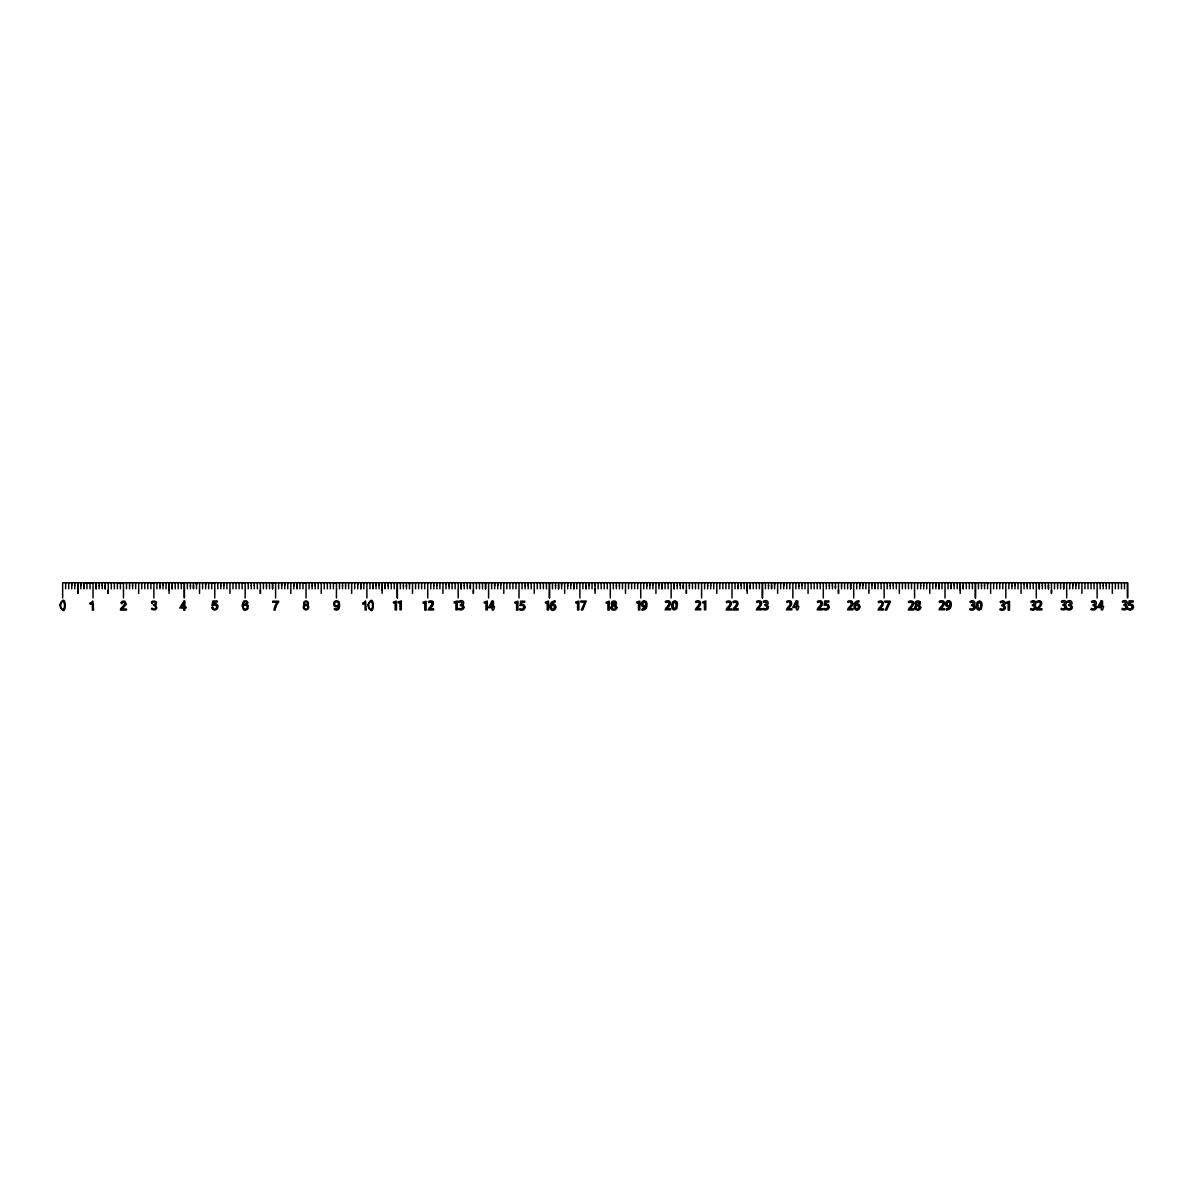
<?xml version="1.0" encoding="UTF-8"?>
<svg xmlns="http://www.w3.org/2000/svg" width="1193" height="1193" viewBox="0 0 1193 1193"><rect width="100%" height="100%" fill="white"/><g stroke="black" fill="none" stroke-linecap="round" stroke-linejoin="round"><path stroke-width="1.5" d="M71.759 588.82L71.729 582.766M74.771 588.82L74.771 585.047M77.843 593.383L77.843 591.4M77.813 590.073L77.843 582.766M80.856 585.42L80.856 582.766L80.856 588.82M83.898 582.766L83.928 588.82L83.898 585.047M99.123 585.808L99.153 582.766M102.195 588.82L102.195 585.047M105.208 588.82L105.208 585.047M105.238 588.82L105.238 582.766M108.25 590.073L108.25 593.383L108.25 583.437M111.322 582.766L111.292 588.82M114.334 582.766L114.364 588.82M129.545 585.808L129.575 582.766M132.617 588.82L132.617 585.047M135.629 588.82L135.659 582.766M141.743 582.766L141.713 588.82M144.756 582.766L144.785 588.82M159.996 582.766L159.966 586.926M163.038 588.82L163.038 585.047M166.051 588.82L166.081 582.766M169.093 593.383L169.123 582.766M169.123 590.073L169.123 583.437M172.165 582.766L172.165 588.82M175.177 582.766L175.207 588.82M190.403 585.808L190.433 582.766M193.475 585.047L193.475 588.82L193.445 582.766M196.487 588.82L196.487 582.766L196.517 585.047M199.559 590.073L199.559 583.437M202.601 582.766L202.571 588.82M205.643 588.82L205.614 582.766M205.643 585.047L205.643 583.914M220.824 585.808L220.854 582.766M223.896 588.82L223.896 585.047M226.909 588.82L226.938 582.766M233.023 582.766L232.993 588.82M236.035 582.766L236.065 588.82M251.246 585.808L251.276 582.766M254.318 588.82L254.318 585.047M257.33 588.82L257.36 582.766M260.372 590.073L260.372 593.383L260.372 583.437M263.444 582.766L263.414 588.82M266.457 585.047L266.457 582.766M281.682 585.808L281.682 582.766L281.682 588.82M284.754 588.82L284.754 582.766M287.767 588.82L287.796 582.766M293.881 582.766L293.881 585.808M293.881 585.047L293.881 583.153M296.923 585.047L296.923 588.82L296.893 582.766M312.104 585.808L312.134 582.766M315.176 588.82L315.176 585.047M318.188 588.82L318.218 582.766M324.302 582.766L324.272 588.82M327.314 582.766L327.344 588.82M342.525 585.808L342.555 582.766M345.597 588.82L345.597 585.047M348.61 588.82L348.639 582.766M354.739 582.766L354.694 588.82M357.736 584.674L357.751 582.766L357.781 588.82M372.991 582.766L372.962 588.82L372.991 585.42M376.034 588.82L376.034 585.047M379.046 588.82L379.046 585.047M382.088 593.383L382.118 582.766M382.118 590.073L382.118 583.437M385.13 585.047L385.13 588.82L385.16 582.766M388.172 585.047L388.172 582.766M403.383 585.808L403.413 582.766M406.455 588.82L406.425 582.766M406.455 586.181L406.455 585.047M409.467 588.82L409.467 582.766L409.497 584.287M415.582 582.766L415.552 588.82M418.594 582.766L418.624 588.82M433.805 585.808L433.834 582.766M436.877 588.82L436.892 585.047M439.889 588.82L439.934 582.766M445.973 583.914L445.988 582.766L445.988 588.82M449.06 588.82L449.03 582.766M464.241 585.808L464.271 582.766M467.313 588.82L467.313 585.047M470.325 585.047L470.325 588.82L470.355 582.766M476.439 582.766L476.41 588.82M479.452 582.766L479.482 588.82M494.663 585.808L494.663 582.766L494.663 588.82M497.735 588.82L497.735 585.047M500.747 588.82L500.747 585.047M506.861 582.766L506.831 588.82M509.873 582.766L509.903 588.82M525.084 585.808L525.114 582.766M528.171 588.82L528.171 585.047M531.183 588.82L531.213 582.766M537.297 582.766L537.268 588.82M540.31 582.766L540.34 588.82M555.52 585.808L555.55 582.766M558.563 588.82L558.563 584.287M558.592 588.82L558.592 585.047M561.605 588.82L561.605 583.526M567.719 585.047L567.719 582.766M570.731 585.047L570.731 582.766L570.761 588.82M585.972 582.766L585.942 588.82M589.014 588.82L589.014 585.047M592.026 588.82L592.056 582.766M595.068 593.383L595.098 582.766M595.098 590.073L595.098 588.76M595.098 585.435L595.098 583.437M598.14 582.766L598.111 588.82M601.153 582.766L601.183 588.82M616.363 585.808L616.408 582.766M619.45 588.82L619.45 585.047M622.463 588.82L622.492 582.766M628.577 582.766L628.547 588.82M631.589 582.766L631.619 588.82M646.8 583.914L646.8 582.766L646.8 585.808M649.872 588.82L649.842 582.766M652.884 588.82L652.884 585.047M658.968 585.047L658.968 582.766L658.968 588.82M662.011 582.766L662.011 588.82M677.221 585.808L677.251 582.766M680.293 588.82L680.293 585.047M683.306 585.047L683.306 588.82L683.335 582.766M686.348 583.437L686.378 593.383L686.348 590.729M689.42 585.047L689.42 582.766M692.432 582.766L692.462 588.82M707.658 585.808L707.688 582.766M710.73 588.82L710.73 585.047M713.742 588.82L713.772 582.766M719.856 582.766L719.826 588.82M722.869 582.766L722.898 588.82M738.109 582.766L738.079 588.447M741.151 588.82L741.151 585.047M744.164 588.82L744.193 582.766M747.236 590.073L747.236 583.437M750.248 585.047L750.248 588.82L750.278 582.766M753.29 582.766L753.32 588.82M768.501 585.808L768.531 582.766M771.573 585.047L771.573 588.82L771.543 582.766M774.585 588.82L774.585 582.766M780.699 582.766L780.669 588.82M783.712 585.047L783.712 582.766M783.741 583.914L783.712 585.808M798.937 585.808L798.967 582.766M802.009 588.82L802.009 585.047M805.021 588.82L805.051 582.766M811.136 582.766L811.106 588.82M814.148 582.766L814.178 588.82M829.359 585.808L829.389 582.766M832.431 588.82L832.431 585.047M835.443 587.687L835.443 586.181M835.443 588.82L835.473 582.766M838.485 590.073L838.485 593.383L838.485 583.437M841.557 585.047L841.557 582.766M844.569 582.766L844.599 588.82M859.78 585.808L859.78 582.766M859.81 582.766L859.78 588.82M862.852 588.82L862.852 582.766L862.822 585.42M865.864 588.82L865.894 582.766M868.936 590.073L868.936 583.437M871.949 588.82L871.979 582.766M871.979 585.047L871.979 583.153M875.021 585.047L875.021 588.82L874.991 582.766M890.217 585.808L890.246 582.766M893.289 588.82L893.289 585.047M896.301 588.82L896.331 582.766M902.415 582.766L902.385 588.82M905.427 582.766L905.457 588.82M920.638 585.808L920.668 582.766M923.71 588.82L923.71 585.047M926.722 588.82L926.752 582.766M932.837 582.766L932.807 588.82M935.849 585.047L935.849 582.766M935.879 582.766L935.849 585.808M951.089 582.766L951.06 588.82L951.089 585.42M954.132 588.82L954.132 585.047M957.144 588.82L957.174 582.766M960.186 593.383L960.216 582.766M960.216 590.073L960.216 583.437M963.258 582.766L963.258 588.82M966.27 582.766L966.315 588.82M981.496 585.808L981.526 582.766M984.568 588.82L984.538 582.766M984.568 585.808L984.568 585.047M987.58 588.82L987.58 582.766L987.61 583.914M993.694 582.766L993.665 588.82M996.707 582.766L996.737 588.82M1011.918 585.808L1011.947 582.766M1014.989 588.82L1014.989 585.047M1018.002 588.82L1018.032 582.766M1024.086 583.914L1024.086 582.766L1024.086 588.82M1027.128 586.181L1027.128 582.766M1042.339 585.808L1042.369 582.766M1045.411 588.82L1045.411 585.047M1048.423 588.82L1048.438 585.047M1048.453 588.82L1048.453 582.766M1051.465 590.073L1051.465 593.383L1051.465 583.437M1054.552 582.766L1054.508 588.82M1057.55 585.047L1057.565 582.766M1072.775 585.808L1072.775 582.766L1072.775 588.82M1075.847 588.82L1075.847 585.047M1078.86 588.82L1078.89 582.766M1084.974 582.766L1084.944 588.82M1087.986 582.766L1088.016 588.82M1103.197 585.808L1103.227 582.766M1106.269 588.82L1106.269 585.047M1109.281 588.82L1109.311 582.766M1115.395 582.766L1115.366 588.82M1118.408 582.766L1118.438 588.82M338.484 605.865C339.11 610.831 334.04 607.699 334.189 608.982A2.237 2.237 0 0 0 335.382 609.936L336.829 610.055A2.818 2.818 0 0 0 338.737 608.877L338.991 608.46A4.325 4.325 0 0 0 339.289 607.699L339.558 606.014A14.256 14.256 0 0 0 339.573 604.791L339.289 602.868A3.43 3.43 0 0 0 338.991 602.211M671.674 605.358L672.449 601.988L674.612 600.81A2.505 2.505 0 0 1 676.759 602.003M976.306 605.582L977.082 602.211L979.244 601.018A2.505 2.505 0 0 1 981.392 602.226A6.994 6.994 0 0 1 982.003 605.477L981.302 608.937L979.155 610.145A2.52 2.52 0 0 1 977.007 608.892A6.904 6.904 0 0 1 976.381 605.582M916.448 603.3L917.745 601.898L918.998 603.196A1.73 1.73 0 0 1 917.879 604.776A2.013 2.013 0 0 1 916.299 603.345M153.241 604.687C153.509 605.492 158.326 607.729 154.031 609.191C150.9 606.506 149.96 610.13 155.001 609.921C159.295 607.938 154.165 605.209 156.194 603.971C158.281 599.781 148.901 600.631 152.107 603.36M520.088 605.447L520.64 601.168L524.711 601.168L524.711 602.316L521.609 602.316L521.311 604.389M824.214 605.224L824.766 600.944L828.852 600.944L828.852 602.092L825.735 602.092L825.452 604.165M1128.533 605.149L1129.085 600.884L1133.171 600.884L1133.171 602.018L1130.054 602.018L1129.771 604.09M213.293 604.448L213.771 602.062L217.215 602.062L217.215 600.959L212.876 600.959L211.936 605.626L212.98 605.805A2.058 2.058 0 0 1 216.201 605.731A2.058 2.058 0 0 1 215.53 608.877A2.058 2.058 0 0 1 212.622 607.505M1128.041 609.414L1128.339 608.385A3.624 3.624 0 0 0 1130.069 608.833M1091.148 609.459L1091.506 608.4A3.4 3.4 0 0 0 1093.265 608.892M584.824 602.211L581.304 609.951L582.706 609.951L586.225 601.048L580.872 601.048L580.872 602.182L584.824 602.182M61.335 602.405L60.888 603.583A12.228 12.228 0 0 0 60.828 606.73L61.29 608.46M369.398 602.45L368.965 603.628A12.228 12.228 0 0 0 368.891 606.76L369.353 608.49M372.082 608.4L372.455 607.192A13.138 13.138 0 0 0 372.484 604.255L372.022 602.525A1.655 1.655 0 0 0 369.338 602.405M1098.842 606.462L1101.348 602.271L1101.288 606.491L1098.842 606.491M1039.043 607.968L1038.298 608.713L1041.892 608.743L1041.892 609.877L1036.463 609.877L1037.582 607.878A21.071 21.071 0 0 0 1039.595 605.582A3.683 3.683 0 0 0 1040.371 603.539A1.834 1.834 0 0 0 1039.998 602.39M547.169 602.301L545.663 603.121L545.365 602.122L548.512 601.048L548.512 609.936L547.199 609.951L547.199 602.301M642.744 608.982L642.908 608.967A3.072 3.072 0 0 0 645.01 607.819M520.282 605.418L521.162 605.373A2.356 2.356 0 0 1 523.891 607.177M824.423 605.194L825.288 605.149M946.959 608.818L947.153 608.788A3.072 3.072 0 0 0 949.24 607.64M1128.727 605.119L1129.607 605.075A2.356 2.356 0 0 1 1132.336 606.879M212.876 607.446L211.772 607.55A2.938 2.938 0 0 0 216.843 609.071A3.042 3.042 0 0 0 213.1 604.135M642.445 610.055L643.012 609.996A4.25 4.25 0 0 0 646.069 608.341M946.66 609.891L947.242 609.832A4.25 4.25 0 0 0 950.299 608.162A6.442 6.442 0 0 0 951.224 604.747A4.787 4.787 0 0 0 950.612 601.764A2.61 2.61 0 0 0 948.45 600.78M83.435 582.736L93.263 582.766M117.645 582.736L153.688 582.766M149.99 582.736L1127.549 582.736L1127.549 597.947L1127.519 582.766M180.411 582.736L184.348 582.736L184.348 597.947L184.319 582.766M210.848 582.736L214.77 582.736L214.74 597.947M241.269 582.736L245.191 582.736L245.161 597.947M271.706 582.736L275.628 582.736L275.598 597.947M304.066 582.736L306.049 582.736L306.049 597.947M334.502 582.736L336.471 582.736L336.441 597.947M92.83 582.766L62.647 582.766L62.647 597.947M123.267 582.766L93.069 582.736L93.024 597.947M277.194 602.286L272.735 602.286L272.735 601.183L278.625 601.183L278.625 602.077A13.943 13.943 0 0 0 275.613 607.684M460.423 605.537L460.394 604.553A2.177 2.177 0 0 0 461.572 604.195L462.109 602.659L460.856 601.839A2.982 2.982 0 0 0 459.186 602.376M245.251 610.055L244.267 609.906M948.375 601.734L949.524 602.45A3.803 3.803 0 0 1 949.852 604.255M644.145 601.913L645.279 602.614A3.803 3.803 0 0 1 645.622 604.419M243.447 609.474L242.09 605.641L243.521 601.347A2.64 2.64 0 0 1 244.356 600.914L246.325 600.914A2.297 2.297 0 0 1 247.652 602.077L247.92 603.017L246.817 603.121A2.207 2.207 0 0 0 246.369 602.092A1.625 1.625 0 0 0 244.326 602.003M1036.657 601.63L1037.075 602.614A3.027 3.027 0 0 1 1038.79 601.869A1.581 1.581 0 0 1 1040.028 602.361M908.455 601.734L908.872 602.719A3.027 3.027 0 0 1 910.587 601.973M458.843 601.391L459.186 602.376M247.89 605.761L248.084 606.954A3.504 3.504 0 0 1 247.622 608.713M554.969 601.048L554.984 602.077A3.833 3.833 0 0 0 552.21 603.017M1112.323 593.383L1112.353 582.766M1106.239 582.766L1106.239 585.42M1081.902 593.383L1081.932 582.766M1075.847 582.766L1075.847 584.674M1075.818 582.766L1075.818 585.42M1057.58 585.808L1057.595 588.82M1045.381 582.766L1045.381 585.42M1027.158 588.82L1027.158 585.047M1021.044 593.383L1021.074 582.766M1014.96 582.766L1014.96 585.42M990.622 593.383L990.652 582.766M963.228 588.82L963.228 585.047M954.102 582.766L954.132 584.287M935.879 585.808L935.879 588.82M929.765 593.383L929.794 582.766M923.68 582.766L923.68 585.42M899.343 593.383L899.373 582.766M893.259 582.766L893.259 585.42M868.907 590.729L868.907 593.383M841.527 585.808L841.527 588.82M832.401 582.766L832.401 585.42M808.064 593.383L808.093 582.766M801.979 582.766L801.979 585.42M783.741 585.808L783.741 588.82M777.627 593.383L777.657 582.766M774.615 582.766L774.615 585.047M747.206 590.729L747.206 593.383M741.121 582.766L741.121 585.42M716.784 593.383L716.814 582.766M710.7 582.766L710.7 585.42M689.39 585.808L689.39 588.82M680.264 582.766L680.293 584.287M662.04 588.82L662.04 585.047M655.926 593.383L655.956 582.766M652.914 582.766L652.914 585.047M649.842 583.526L649.842 585.42M625.505 593.383L625.535 582.766M619.421 582.766L619.421 585.42M588.984 582.766L588.984 585.42M567.689 585.808L567.689 588.82M564.647 593.383L564.677 582.766M561.635 582.766L561.635 585.047M558.563 582.766L558.592 584.287M534.225 593.383L534.255 582.766M528.126 582.766L528.141 585.42M503.789 593.383L503.819 582.766M500.777 582.766L500.777 585.047M473.397 593.383L473.397 582.766M473.367 593.383L473.367 590.073M467.283 582.766L467.283 585.42M442.931 593.383L442.976 582.766M436.847 582.766L436.847 585.42M412.51 593.383L412.539 582.766M388.202 585.808L388.202 588.82M379.076 582.766L379.076 585.047M376.004 582.766L376.004 585.42M351.652 593.383L351.681 582.766M345.567 582.766L345.567 585.42M321.23 593.383L321.26 582.766M315.146 582.766L315.146 585.42M293.851 585.808L293.851 588.82M290.809 593.383L290.838 582.766M284.724 582.766L284.724 585.42M266.486 585.808L266.501 588.82M254.288 582.766L254.288 585.42M229.951 593.383L229.981 582.766M223.866 582.766L223.866 585.42M199.529 590.729L199.529 593.383M172.135 588.82L172.135 585.047M163.009 582.766L163.009 585.42M138.671 593.383L138.701 582.766M132.587 582.766L132.587 585.42M102.166 582.766L102.166 585.42M74.801 582.766L74.801 585.42M71.729 584.287L71.729 585.42M1124.492 582.766L1124.522 588.82M1121.48 582.766L1121.48 588.82M1103.227 585.42L1103.197 588.82M1100.155 582.766L1100.185 588.82M1097.113 582.766L1097.142 597.947M1094.07 582.766L1094.1 588.82M1091.028 582.766L1091.028 588.82M1069.763 582.766L1069.733 588.82M1066.691 582.766L1066.691 597.947M1060.607 582.766L1060.607 588.82M1057.58 585.047L1057.55 585.808M1042.369 585.42L1042.339 588.82M1039.327 582.766L1039.327 588.82M1039.297 582.766L1039.297 588.82M1036.285 582.766L1036.285 597.947M1033.213 582.766L1033.242 588.82M1030.17 582.766L1030.17 588.82M1011.947 585.42L1011.918 588.82M1008.905 582.766L1008.875 588.82M1005.833 582.766L1005.833 597.947M1002.821 582.766L1002.791 588.82M999.749 582.766L999.749 588.82M981.526 585.42L981.496 588.82M978.454 582.766L978.454 588.82M972.399 582.766L972.399 588.82M969.357 582.766L969.327 588.82M954.102 584.287L954.102 585.42M948.047 582.766L948.047 588.82M946.273 608.833L946.273 609.891M945.005 582.766L945.005 597.947M941.963 582.766L941.963 588.82M920.668 585.42L920.638 588.82M917.596 582.766L917.626 588.82M914.554 582.766L914.584 597.947M911.512 582.766L911.512 588.82M908.47 582.766L908.499 588.82M890.246 585.42L890.217 588.82M887.204 582.766L887.174 588.82M884.132 582.766L884.132 597.947M881.12 582.766L881.09 588.82M878.078 582.766L878.033 588.82M856.768 582.766L856.768 588.82M853.726 582.766L853.696 597.947M850.684 582.766L850.684 588.82M850.654 582.766L850.654 588.82M847.641 582.766L847.641 588.82M841.527 585.047L841.557 585.808M829.389 585.42L829.359 588.82M826.317 582.766L826.317 588.82M823.274 582.766L823.304 597.947M820.232 582.766L820.232 588.82M817.19 582.766L817.22 588.82M798.967 585.42L798.937 588.82M795.895 582.766L795.895 588.82M792.883 582.766L792.838 597.947M789.841 582.766L789.796 588.82M786.784 582.766L786.784 588.82M768.531 585.42L768.501 588.82M765.459 582.766L765.459 588.82M759.374 582.766L759.374 588.82M756.362 582.766L756.332 588.82M747.236 582.766L747.236 590.729M738.109 585.42L738.079 588.82M735.037 582.766L735.037 588.82M731.995 582.766L732.025 597.947M728.953 582.766L728.983 588.82M725.941 582.766L725.911 588.82M707.688 585.42L707.658 588.82M704.645 582.766L704.601 588.82M701.588 582.766L701.588 597.947M698.546 582.766L698.516 588.82M695.474 582.766L695.504 588.82M689.39 585.047L689.42 585.808M680.264 584.287L680.264 585.42M677.251 585.42L677.221 588.82M671.137 582.766L671.137 597.947M668.095 582.766L668.125 588.82M665.083 582.766L665.083 588.82M646.83 585.42L646.8 588.82M643.758 582.766L643.788 588.82M642.043 609.012L642.043 610.055M640.716 582.766L640.745 597.947M637.703 582.766L637.673 588.82M634.661 582.766L634.631 588.82M616.393 585.42L616.363 588.82M613.321 582.766L613.351 588.82M610.309 582.766L610.309 597.947M607.237 582.766L607.267 588.82M604.195 582.766L604.225 588.82M585.972 585.42L585.972 588.82M582.9 582.766L582.9 588.82M579.887 582.766L579.887 597.947M576.816 582.766L576.816 588.82M567.689 585.047L567.719 585.808M555.55 585.42L555.52 588.82M552.478 582.766L552.478 588.82M549.466 582.766L549.466 597.947M549.436 582.766L549.436 597.947M546.394 582.766L546.424 588.82M543.382 582.766L543.352 588.82M525.114 585.42L525.084 588.82M522.042 582.766L522.042 588.82M519.03 582.766L519 597.947M515.987 582.766L515.958 588.82M512.915 582.766L512.915 588.82M497.735 584.674L497.735 582.766L497.705 585.42M491.62 582.766L491.65 588.82M488.608 582.766L488.578 597.947M482.494 582.766L482.494 588.82M464.271 585.42L464.241 588.82M458.187 582.766L458.187 597.947M455.144 582.766L455.115 588.82M452.102 582.766L452.072 588.82M449.06 585.047L449.06 585.808M433.834 585.42L433.805 588.82M430.792 582.766L430.762 588.82M427.72 582.766L427.75 597.947M424.678 582.766L424.708 588.82M421.636 582.766L421.636 588.82M403.413 585.42L403.383 588.82M400.341 582.766L400.371 588.82M397.329 582.766L397.329 597.947M397.299 582.766L397.299 597.947M394.286 582.766L394.257 588.82M391.244 582.766L391.244 588.82M388.202 585.047L388.172 585.808M369.949 582.766L369.949 588.82M366.907 582.766L366.907 597.947M363.865 582.766L363.865 588.82M362.866 603.211L362.866 604.284A7.039 7.039 0 0 0 365.118 602.942L365.133 610.055L366.221 610.055L365.52 600.929A5.637 5.637 0 0 1 362.836 603.106M360.823 582.766L360.823 588.82M360.793 582.766L360.793 588.82M342.555 585.42L342.525 588.82M339.483 582.766L339.483 588.82M333.429 582.766L333.399 588.82M330.386 582.766L330.357 588.82M312.134 585.42L312.104 588.82M309.091 582.766L309.062 588.82M303.007 582.766L302.977 588.82M299.935 582.766L299.935 588.82M278.64 582.766L278.64 588.82M269.514 582.766L269.543 588.82M266.486 585.047L266.457 585.808M251.276 585.42L251.246 588.82M248.204 582.766L248.233 588.82M242.149 582.766L242.119 588.82M239.077 582.766L239.107 588.82M220.854 585.42L220.824 588.82M217.782 582.766L217.812 588.82M211.728 582.766L211.698 588.82M208.686 582.766L208.656 588.82M190.433 585.42L190.403 588.82M187.39 582.766L187.361 588.82M181.306 582.766L181.276 588.82M178.219 582.766L178.219 588.82M159.996 585.42L159.966 588.82M156.924 582.766L156.954 588.82M153.912 582.766L153.882 597.947M150.87 582.766L150.84 588.82M147.798 582.766L147.828 588.82M129.575 585.42L129.545 588.82M126.533 582.766L126.503 588.82M123.461 582.766L123.461 597.947M120.418 582.766L120.418 588.82M117.406 582.766L117.376 588.82M99.153 585.42L99.123 588.82M96.111 582.766L96.111 588.82M96.081 582.766L96.081 588.82M90.161 603.285L90.161 604.359A7.039 7.039 0 0 0 92.413 603.017L92.413 610.13L93.516 610.13L92.8 601.004A5.637 5.637 0 0 1 90.116 603.181M90.027 582.766L90.027 588.82M86.97 582.766L86.94 588.82M77.843 584.779L77.813 593.383M68.717 582.766L68.717 588.82M65.675 582.766L65.645 588.82M697.651 601.883A1.581 1.581 0 0 1 698.874 602.286A1.834 1.834 0 0 1 699.173 603.464A3.683 3.683 0 0 1 698.397 605.477A21.071 21.071 0 0 1 696.429 607.789L695.325 609.802L700.753 609.802L700.753 608.669L697.159 608.669L697.89 607.893A14.51 14.51 0 0 0 699.829 605.641A4.34 4.34 0 0 0 700.574 603.315A2.729 2.729 0 0 0 699.948 601.511A2.789 2.789 0 0 0 697.92 600.81A3.877 3.877 0 0 0 695.504 601.54L695.937 602.54A3.027 3.027 0 0 1 697.637 601.794M676.819 601.988A6.994 6.994 0 0 1 677.37 605.269L676.759 608.579L674.686 609.921A2.52 2.52 0 0 1 672.375 608.684A6.904 6.904 0 0 1 671.748 605.373M667.424 601.883A1.581 1.581 0 0 1 668.647 602.286A1.834 1.834 0 0 1 668.945 603.464A3.683 3.683 0 0 1 668.169 605.477M667.409 601.794A3.027 3.027 0 0 0 665.709 602.554L665.291 601.555A3.877 3.877 0 0 1 667.692 600.78A2.789 2.789 0 0 1 669.75 601.451A2.729 2.729 0 0 1 670.317 603.315A4.34 4.34 0 0 1 669.571 605.626A14.51 14.51 0 0 1 667.648 607.878L666.932 608.639L670.511 608.669L670.511 609.802L665.097 609.802L666.201 607.804A21.071 21.071 0 0 0 668.214 605.507M644.936 607.759A4.414 4.414 0 0 0 645.696 605.94A2.416 2.416 0 0 1 643.788 606.76M642.848 603.926A1.998 1.998 0 0 1 644.041 601.66M645.577 604.955A1.67 1.67 0 0 1 644.145 605.79M644.22 600.944A2.61 2.61 0 0 1 646.338 601.943M641.312 604.046A3.117 3.117 0 0 1 644.205 600.78M646.367 601.928A4.787 4.787 0 0 1 646.949 604.911A6.442 6.442 0 0 1 646.069 608.341M643.773 606.954A2.699 2.699 0 0 1 641.327 604.046M644.086 605.999A1.789 1.789 0 0 1 642.773 603.971M610.92 607.774A2.759 2.759 0 0 1 612.62 605.388M610.727 607.834A2.744 2.744 0 0 0 613.798 610.07A2.863 2.863 0 0 0 616.915 607.61M615.394 607.714A1.536 1.536 0 0 1 613.843 609.25A1.536 1.536 0 0 1 612.307 607.699A1.924 1.924 0 0 1 613.694 605.85A2.282 2.282 0 0 1 615.513 607.669M612.635 605.328A2.341 2.341 0 0 1 611.263 603.375A2.595 2.595 0 0 1 613.948 601.004A2.699 2.699 0 0 1 615.871 601.63A2.222 2.222 0 0 1 616.423 603.196A2.401 2.401 0 0 1 615.021 605.224A2.669 2.669 0 0 1 616.796 607.58M552.314 603.136A3.847 3.847 0 0 0 551.33 605.134A2.49 2.49 0 0 1 553.328 604.24M552.806 609.489A2.431 2.431 0 0 1 551.509 606.79M553.09 609.414A1.983 1.983 0 0 0 554.283 607.148A1.879 1.879 0 0 0 552.956 604.97M551.345 606.745A1.611 1.611 0 0 1 552.896 605.209M554.969 601.108A5.1 5.1 0 0 0 551.375 602.331A5.935 5.935 0 0 0 550.048 606.417A3.683 3.683 0 0 0 552.881 610.622M552.985 610.145A2.744 2.744 0 0 0 554.984 609.369A3.46 3.46 0 0 0 555.774 607.043M553.358 603.971A2.774 2.774 0 0 1 555.759 607.043M524.86 607.148A2.804 2.804 0 0 0 524.07 605A3.296 3.296 0 0 0 521.908 604.359M525.099 607.162A3.251 3.251 0 0 1 521.669 610.19A4.369 4.369 0 0 1 519.581 609.727L519.894 608.684A3.624 3.624 0 0 0 521.624 609.131A1.954 1.954 0 0 0 523.593 607.267M461.065 600.571A2.386 2.386 0 0 1 463.689 602.465A2.386 2.386 0 0 1 462.019 605.239M458.828 601.361A3.967 3.967 0 0 1 461.08 600.795M461.959 604.94A2.341 2.341 0 0 1 463.794 607.252M464.077 607.312A3.042 3.042 0 0 1 460.677 609.847A4.19 4.19 0 0 1 458.485 609.399L458.858 608.326A3.4 3.4 0 0 0 460.617 608.803A1.789 1.789 0 0 0 462.571 607.237M462.377 607.207A1.611 1.611 0 0 0 461.885 605.969A2.311 2.311 0 0 0 460.423 605.552M430.464 602.003A1.581 1.581 0 0 1 431.687 602.405A1.834 1.834 0 0 1 431.985 603.598M430.449 601.928A3.027 3.027 0 0 0 428.749 602.674L428.332 601.69A3.877 3.877 0 0 1 430.733 600.899A2.789 2.789 0 0 1 432.791 601.585M432.045 603.598A3.683 3.683 0 0 1 431.21 605.597M431.255 605.641A21.071 21.071 0 0 1 429.226 607.908L428.138 609.936L433.551 609.936L433.551 608.788L429.972 608.788L430.703 608.027A14.51 14.51 0 0 0 432.627 605.776A4.34 4.34 0 0 0 433.387 603.449A2.729 2.729 0 0 0 432.746 601.645M61.275 602.361A1.655 1.655 0 0 1 63.96 602.495L64.437 604.225A13.138 13.138 0 0 1 64.392 607.148L64.019 608.355A1.7 1.7 0 0 1 61.231 608.505M120.642 609.31A2.073 2.073 0 0 0 120.523 610.085L126.458 610.085L126.458 608.997L121.984 608.997A4.161 4.161 0 0 1 122.64 608.266L126.324 604.284L124.803 601.138L122.342 601.183L120.866 602.719L121.775 603.762L123.028 601.973L125.205 602.778L122.775 606.715A7.65 7.65 0 0 0 120.508 609.22M152.286 603.36A1.596 1.596 0 0 1 154.523 601.854A1.596 1.596 0 0 1 154.971 604.508M154.762 604.284A2.252 2.252 0 0 1 153.42 604.687M243.193 605.209A2.61 2.61 0 0 1 245.937 604.031M247.876 605.686A2.61 2.61 0 0 0 247.488 604.985A2.908 2.908 0 0 0 246.891 604.463A2.461 2.461 0 0 0 245.937 604.061M243.357 605.179A4.489 4.489 0 0 1 244.103 601.854M247.637 608.728A2.744 2.744 0 0 1 243.611 609.504M277.283 602.376A12.705 12.705 0 0 0 274.047 610.145L275.106 610.145A11.527 11.527 0 0 1 275.523 607.655M304.662 605.09A2.282 2.282 0 0 1 304.319 601.719A2.282 2.282 0 0 1 307.705 601.704A2.282 2.282 0 0 1 307.406 605.075M307.391 604.896A2.684 2.684 0 0 1 308.048 608.967A2.684 2.684 0 0 1 303.947 608.922A2.684 2.684 0 0 1 304.677 604.881M338.469 605.641A2.55 2.55 0 0 1 336.322 606.834A2.818 2.818 0 0 1 335.785 606.79A2.446 2.446 0 0 1 334.83 606.372A2.833 2.833 0 0 1 334.234 605.805A2.55 2.55 0 0 1 333.921 605.134L333.846 602.614A2.759 2.759 0 0 1 334.458 601.63A2.878 2.878 0 0 1 334.875 601.272A2.58 2.58 0 0 1 335.621 600.914L336.486 600.795A2.878 2.878 0 0 1 339.006 602.152M372.082 608.534A1.7 1.7 0 0 1 369.293 608.534M728.416 602.062A1.581 1.581 0 0 1 729.639 602.465A1.834 1.834 0 0 1 729.937 603.643A3.683 3.683 0 0 1 729.162 605.656A21.071 21.071 0 0 1 727.178 607.968L726.09 609.981L731.503 609.981L731.503 608.848L727.924 608.848L728.655 608.072A14.51 14.51 0 0 0 730.578 605.82A4.34 4.34 0 0 0 731.339 603.509A2.729 2.729 0 0 0 730.698 601.69A2.789 2.789 0 0 0 728.684 600.989A3.877 3.877 0 0 0 726.269 601.719L726.686 602.719A3.027 3.027 0 0 1 728.401 601.973M735.052 602.062A1.581 1.581 0 0 1 736.275 602.465A1.834 1.834 0 0 1 736.573 603.643M735.052 601.973A3.027 3.027 0 0 0 733.352 602.733L732.92 601.734A3.877 3.877 0 0 1 735.32 600.959A2.789 2.789 0 0 1 737.393 601.645A2.729 2.729 0 0 1 737.96 603.494A4.34 4.34 0 0 1 737.199 605.805A14.51 14.51 0 0 1 735.291 608.057L734.56 608.818L738.154 608.848L738.154 609.981L732.726 609.981L733.844 607.983A21.071 21.071 0 0 0 735.842 605.686M736.633 603.643A3.683 3.683 0 0 1 735.798 605.656M760.165 603.479A1.834 1.834 0 0 0 759.837 602.331A1.581 1.581 0 0 0 758.644 601.898A3.027 3.027 0 0 0 756.929 602.569L756.511 601.585A3.877 3.877 0 0 1 758.912 600.795A2.789 2.789 0 0 1 760.97 601.481A2.729 2.729 0 0 1 761.552 603.345M760.224 603.494A3.683 3.683 0 0 1 759.389 605.492A21.071 21.071 0 0 1 757.421 607.804L756.317 609.832L761.745 609.832L761.745 608.684L758.151 608.684L758.882 607.923A14.51 14.51 0 0 0 760.806 605.671A4.34 4.34 0 0 0 761.566 603.345M765.474 600.601A2.386 2.386 0 0 1 768.098 602.495A2.386 2.386 0 0 1 766.443 605.269M765.503 600.825A3.967 3.967 0 0 0 763.252 601.391L763.609 602.39A2.982 2.982 0 0 1 765.19 601.854L766.517 602.689L765.995 604.225A2.177 2.177 0 0 1 764.817 604.597L764.832 605.552A2.311 2.311 0 0 1 766.294 605.999A1.611 1.611 0 0 1 766.801 607.237M766.368 604.955A2.341 2.341 0 0 1 768.203 607.282M768.501 607.326A3.042 3.042 0 0 1 765.101 609.877A4.19 4.19 0 0 1 762.894 609.429L763.266 608.355A3.4 3.4 0 0 0 765.041 608.833A1.789 1.789 0 0 0 766.995 607.252M790.243 603.479A1.834 1.834 0 0 0 789.915 602.331A1.581 1.581 0 0 0 788.722 601.898A3.027 3.027 0 0 0 787.007 602.569L786.59 601.585A3.877 3.877 0 0 1 788.991 600.795A2.789 2.789 0 0 1 791.048 601.481M790.303 603.494A3.683 3.683 0 0 1 789.468 605.492A21.071 21.071 0 0 1 787.484 607.804L786.396 609.832L791.809 609.832L791.809 608.684L788.23 608.684L788.961 607.923A14.51 14.51 0 0 0 790.884 605.671A4.34 4.34 0 0 0 791.645 603.345A2.729 2.729 0 0 0 791.004 601.54M820.948 603.479A1.834 1.834 0 0 0 820.62 602.331A1.581 1.581 0 0 0 819.427 601.898A3.027 3.027 0 0 0 817.712 602.569L817.294 601.585A3.877 3.877 0 0 1 819.695 600.795A2.789 2.789 0 0 1 821.753 601.481A2.729 2.729 0 0 1 822.32 603.345M821.008 603.494A3.683 3.683 0 0 1 820.173 605.492A21.071 21.071 0 0 1 818.189 607.804L817.101 609.832L822.514 609.832L822.514 608.684L818.935 608.684L819.666 607.923A14.51 14.51 0 0 0 821.589 605.671M822.35 603.345A4.34 4.34 0 0 1 821.574 605.656M828.196 604.776A2.804 2.804 0 0 1 828.986 606.924M829.224 606.939A3.251 3.251 0 0 1 825.795 609.966A4.369 4.369 0 0 1 823.707 609.504L824.02 608.46A3.624 3.624 0 0 0 825.75 608.907A1.954 1.954 0 0 0 827.718 607.043M826.033 604.135A3.296 3.296 0 0 1 828.166 604.806M825.302 605.209A2.356 2.356 0 0 1 828.017 606.954M851.041 602.301A1.581 1.581 0 0 0 849.819 601.898A3.027 3.027 0 0 0 848.104 602.569L847.686 601.585A3.877 3.877 0 0 1 850.087 600.795A2.789 2.789 0 0 1 852.145 601.481A2.729 2.729 0 0 1 852.712 603.345M851.012 602.331A1.834 1.834 0 0 1 851.34 603.479M851.399 603.494A3.683 3.683 0 0 1 850.564 605.492A21.071 21.071 0 0 1 848.581 607.804L847.492 609.832L852.906 609.832L852.906 608.684L849.327 608.684L850.057 607.923A14.51 14.51 0 0 0 851.981 605.671M852.741 603.345A4.34 4.34 0 0 1 851.966 605.656M856.35 602.912A3.847 3.847 0 0 0 855.366 604.911A2.49 2.49 0 0 1 857.349 604.016M856.842 609.265A2.431 2.431 0 0 1 855.545 606.566M857.126 609.191A1.983 1.983 0 0 0 858.319 606.924A1.879 1.879 0 0 0 856.992 604.747M855.381 606.521A1.611 1.611 0 0 1 856.932 604.985M856.246 602.793A3.833 3.833 0 0 1 859.005 601.958L859.005 600.825A5.1 5.1 0 0 0 855.411 602.107A5.935 5.935 0 0 0 854.084 606.193A3.683 3.683 0 0 0 856.917 610.384M857.021 609.921A2.744 2.744 0 0 0 859.02 609.146A3.46 3.46 0 0 0 859.81 606.819M857.394 603.747A2.774 2.774 0 0 1 859.795 606.819M880.359 602.062A1.581 1.581 0 0 1 881.582 602.465A1.834 1.834 0 0 1 881.881 603.643A3.683 3.683 0 0 1 881.105 605.656A21.071 21.071 0 0 1 879.137 607.968L878.033 609.981L883.461 609.981L883.461 608.848L879.867 608.848L880.598 608.072A14.51 14.51 0 0 0 882.537 605.82A4.34 4.34 0 0 0 883.282 603.509A2.729 2.729 0 0 0 882.656 601.69A2.789 2.789 0 0 0 880.628 600.989A3.877 3.877 0 0 0 878.212 601.719L878.644 602.719A3.027 3.027 0 0 1 880.359 601.973M910.587 602.062A1.581 1.581 0 0 1 911.825 602.465M911.795 602.495A1.834 1.834 0 0 1 912.123 603.643A3.683 3.683 0 0 1 911.348 605.656A21.071 21.071 0 0 1 909.364 607.968L908.276 609.981L913.689 609.981L913.689 608.848L910.11 608.848L910.841 608.072A14.51 14.51 0 0 0 912.764 605.82A4.34 4.34 0 0 0 913.525 603.509A2.729 2.729 0 0 0 912.884 601.69M908.44 601.719A3.877 3.877 0 0 1 910.855 600.959A2.789 2.789 0 0 1 912.928 601.645M914.763 607.714A2.759 2.759 0 0 1 916.478 605.313A2.341 2.341 0 0 1 915.12 603.3M917.641 610.011A2.744 2.744 0 0 1 914.584 607.759M919.236 607.64A1.536 1.536 0 0 1 917.7 609.176A1.536 1.536 0 0 1 916.149 607.64A1.924 1.924 0 0 1 917.551 605.79A2.282 2.282 0 0 1 919.371 607.61M915.016 603.285A2.595 2.595 0 0 1 917.79 600.929A2.699 2.699 0 0 1 919.714 601.57M918.878 605.149A2.401 2.401 0 0 0 920.355 603.136A2.222 2.222 0 0 0 919.669 601.63M918.878 605.239A2.669 2.669 0 0 1 920.653 607.505M920.757 607.535A2.863 2.863 0 0 1 917.656 610.085M941.322 601.839A1.581 1.581 0 0 1 942.545 602.241A1.834 1.834 0 0 1 942.843 603.419A3.683 3.683 0 0 1 942.067 605.433A21.071 21.071 0 0 1 940.084 607.744L938.995 609.757L944.409 609.757L944.409 608.624L940.83 608.624L941.56 607.848A14.51 14.51 0 0 0 943.484 605.597A4.34 4.34 0 0 0 944.245 603.285A2.729 2.729 0 0 0 943.603 601.466M941.307 601.764A3.027 3.027 0 0 0 939.607 602.51L939.174 601.511A3.877 3.877 0 0 1 941.575 600.735A2.789 2.789 0 0 1 943.648 601.421M949.166 607.58A4.414 4.414 0 0 0 949.941 605.761A2.416 2.416 0 0 1 948.032 606.581M947.093 603.762A1.998 1.998 0 0 1 948.271 601.481M949.807 604.776A1.67 1.67 0 0 1 948.375 605.626M948.435 600.616A3.117 3.117 0 0 0 945.557 603.882A2.699 2.699 0 0 0 948.003 606.775M948.331 605.835A1.789 1.789 0 0 1 947.003 603.807M972.25 600.795A2.386 2.386 0 0 1 974.875 602.689A2.386 2.386 0 0 1 973.205 605.462M972.265 601.018A3.967 3.967 0 0 0 970.013 601.585L970.371 602.584A2.982 2.982 0 0 1 971.967 602.047L973.294 602.883L972.757 604.419A2.177 2.177 0 0 1 971.579 604.776L971.609 605.746A2.311 2.311 0 0 1 973.056 606.193A1.611 1.611 0 0 1 973.563 607.431M973.145 605.149A2.341 2.341 0 0 1 974.979 607.476M975.278 607.52A3.042 3.042 0 0 1 971.863 610.07A4.19 4.19 0 0 1 969.67 609.623L970.043 608.534A3.4 3.4 0 0 0 971.803 609.026A1.789 1.789 0 0 0 973.756 607.446M1002.478 600.914A2.386 2.386 0 0 1 1005.102 602.808A2.386 2.386 0 0 1 1003.432 605.582M1002.493 601.138A3.967 3.967 0 0 0 1000.241 601.704L1000.599 602.719A2.982 2.982 0 0 1 1002.195 602.167L1003.492 602.942L1003.119 604.448A2.177 2.177 0 0 1 1001.807 604.911L1001.837 605.88A2.311 2.311 0 0 1 1003.283 606.327A1.611 1.611 0 0 1 1003.79 607.55M1003.373 605.283A2.341 2.341 0 0 1 1005.207 607.61M1005.505 607.655A3.042 3.042 0 0 1 1002.09 610.19M1002.09 610.205A4.19 4.19 0 0 1 999.898 609.742L1000.271 608.669A3.4 3.4 0 0 0 1002.031 609.146A1.789 1.789 0 0 0 1003.984 607.58M1033.093 600.735A2.386 2.386 0 0 1 1035.718 602.629A2.386 2.386 0 0 1 1034.048 605.403M1033.108 600.959A3.967 3.967 0 0 0 1030.871 601.526L1031.229 602.525A2.982 2.982 0 0 1 1032.81 601.988L1034.122 602.763L1033.675 604.314A2.177 2.177 0 0 1 1032.437 604.732L1032.452 605.686A2.311 2.311 0 0 1 1033.899 606.133A1.611 1.611 0 0 1 1034.42 607.371M1033.988 605.09A2.341 2.341 0 0 1 1035.822 607.416M1036.12 607.476A3.042 3.042 0 0 1 1032.72 610.011M1032.706 610.026A4.19 4.19 0 0 1 1030.513 609.563L1030.886 608.49A3.4 3.4 0 0 0 1032.646 608.967A1.789 1.789 0 0 0 1034.599 607.386M1036.642 601.615A3.877 3.877 0 0 1 1039.058 600.854M1039.073 600.884A2.789 2.789 0 0 1 1041.131 601.526A2.729 2.729 0 0 1 1041.698 603.39A4.34 4.34 0 0 1 1040.937 605.701A14.51 14.51 0 0 1 1039.028 607.953M1063.604 600.526A2.386 2.386 0 0 1 1066.229 602.42A2.386 2.386 0 0 1 1064.559 605.194M1063.619 600.75A3.967 3.967 0 0 0 1061.382 601.317L1061.74 602.331A2.982 2.982 0 0 1 1063.321 601.779L1064.633 602.554L1064.245 604.061A2.177 2.177 0 0 1 1062.948 604.523L1062.963 605.492A2.311 2.311 0 0 1 1064.41 605.94A1.611 1.611 0 0 1 1064.931 607.162M1064.499 604.896A2.341 2.341 0 0 1 1066.333 607.222M1066.631 607.267A3.042 3.042 0 0 1 1063.231 609.802A4.19 4.19 0 0 1 1061.024 609.355L1061.397 608.281A3.4 3.4 0 0 0 1063.157 608.758A1.789 1.789 0 0 0 1065.11 607.192M1069.36 600.661A2.386 2.386 0 0 1 1071.985 602.554A2.386 2.386 0 0 1 1070.315 605.328M1069.375 600.884A3.967 3.967 0 0 0 1067.124 601.451L1067.481 602.45A2.982 2.982 0 0 1 1069.077 601.913L1070.404 602.748L1069.867 604.284A2.177 2.177 0 0 1 1068.689 604.657L1068.719 605.612A2.311 2.311 0 0 1 1070.166 606.059A1.611 1.611 0 0 1 1070.673 607.297M1070.255 605.015A2.341 2.341 0 0 1 1072.089 607.341M1072.388 607.386A3.042 3.042 0 0 1 1068.988 609.936A4.19 4.19 0 0 1 1066.781 609.489L1067.153 608.4A3.4 3.4 0 0 0 1068.913 608.892M1070.867 607.312A1.789 1.789 0 0 1 1068.913 608.907M1093.713 600.661A2.386 2.386 0 0 1 1096.337 602.554A2.386 2.386 0 0 1 1094.667 605.328M1093.727 600.884A3.967 3.967 0 0 0 1091.476 601.451L1091.834 602.45A2.982 2.982 0 0 1 1093.414 601.913L1094.727 602.689L1094.279 604.24A2.177 2.177 0 0 1 1093.042 604.657L1093.071 605.612A2.311 2.311 0 0 1 1094.518 606.059A1.611 1.611 0 0 1 1095.025 607.297M1094.607 605.015A2.341 2.341 0 0 1 1096.442 607.341M1096.725 607.386A3.042 3.042 0 0 1 1093.325 609.936A4.19 4.19 0 0 1 1091.133 609.489M1095.219 607.312A1.789 1.789 0 0 1 1093.265 608.907M1124.567 600.526A2.386 2.386 0 0 1 1127.191 602.42A2.386 2.386 0 0 1 1125.536 605.194M1124.596 600.75A3.967 3.967 0 0 0 1122.345 601.317L1122.702 602.331A2.982 2.982 0 0 1 1124.283 601.779L1125.595 602.554L1125.223 604.061A2.177 2.177 0 0 1 1123.91 604.523L1123.925 605.492A2.311 2.311 0 0 1 1125.387 605.94A1.611 1.611 0 0 1 1125.894 607.162M1125.461 604.896A2.341 2.341 0 0 1 1127.296 607.222M1127.594 607.267A3.042 3.042 0 0 1 1124.194 609.802A4.19 4.19 0 0 1 1121.987 609.355L1122.359 608.281A3.4 3.4 0 0 0 1124.134 608.758A1.789 1.789 0 0 0 1126.088 607.192M1132.515 604.717A2.804 2.804 0 0 1 1133.305 606.849M1133.544 606.864A3.251 3.251 0 0 1 1130.114 609.906M1130.353 604.076A3.296 3.296 0 0 1 1132.485 604.732M1130.114 609.832A4.369 4.369 0 0 1 1128.026 609.444M1132.038 606.969A1.954 1.954 0 0 1 1130.069 608.907M492.202 603.882L492.202 606.655L489.756 606.655L492.262 602.435L492.202 603.882M796.492 603.658L796.492 606.432C791.183 609.832 797.52 599.676 796.492 603.569M59.65 605.269C67.136 623.372 67.017 587.657 59.65 605.269M367.712 605.313C375.064 623.417 375.243 587.821 367.712 605.313M673.046 605.105L673.836 608.534L675.73 607.774A7.814 7.814 0 0 0 676.028 605.313A7.65 7.65 0 0 0 675.745 602.763L673.941 602.062L673.046 605.105M977.678 605.328L978.469 608.743L980.363 607.983A7.814 7.814 0 0 0 980.661 605.537A7.65 7.65 0 0 0 980.378 602.987L978.514 602.346L977.678 605.328M612.606 603.226L612.606 603.36A2.013 2.013 0 0 0 614.037 604.806A1.73 1.73 0 0 0 615.185 603.27L613.903 601.958L612.606 603.151M890.202 601.973L886.682 610.011L885.281 610.011L888.8 602.271L884.833 602.241L884.833 601.108L890.202 601.108L890.202 601.973M491.963 601.168L488.474 607.684L492.202 607.684L492.202 610.041L493.47 610.041L494.573 606.655L493.47 606.655L493.47 601.168L491.963 601.168M796.253 600.944L792.763 607.461L796.492 607.461L796.492 609.817L797.759 609.817L798.863 606.432L797.759 606.432L797.759 600.944L796.253 600.944M1101.05 601.004L1097.56 607.52L1101.288 607.52L1101.288 609.877L1102.541 609.877L1103.659 606.491L1102.541 606.491L1102.541 601.004L1101.05 601.004M183.99 601.093L179.77 608.027L183.782 608.027L183.782 610.175L184.87 610.175L184.87 608.027L186.093 608.027L186.093 606.983L184.87 606.983L184.87 601.093L183.99 601.093M183.782 602.942L180.859 606.983L183.782 606.983L183.782 602.942M395.122 602.316L393.63 603.151L393.317 602.137L396.479 601.063L396.479 609.951L395.151 609.981L395.151 602.316M399.938 602.137L398.432 602.972L398.134 601.973L401.28 600.884L401.28 609.772L399.968 609.802L399.968 602.137M424.768 602.495L423.261 603.315L422.963 602.316L426.11 601.242L426.11 610.13L424.797 610.145L424.797 602.495M455.89 602.241L454.384 603.061L454.086 602.062L457.232 600.989L457.232 609.877L455.92 609.891L455.92 602.241M485.954 602.301L484.447 603.121L484.149 602.122L487.296 601.048L487.296 609.936L485.983 609.951L485.983 602.301M516.569 602.42L515.063 603.255L514.75 602.241L517.911 601.168L517.911 610.055L516.584 610.085L516.584 602.42M577.531 602.301L576.025 603.121L575.712 602.122L578.873 601.048L578.873 609.936L577.546 609.951L577.546 602.301M607.878 602.42L606.387 603.255L606.074 602.241L609.235 601.168L609.235 610.055L607.908 610.085L607.908 602.42M638.479 602.316L636.973 603.136L636.659 602.137L639.821 601.063L639.821 609.936L638.494 609.966L638.494 602.316M704.422 602.182L702.916 603.002L702.602 602.003L705.764 600.929L705.764 609.802L704.437 609.832L704.437 602.182M1008.16 602.525L1006.653 603.345L1006.34 602.346L1009.502 601.272L1009.502 610.145L1008.174 610.175L1008.174 602.525M1063.679 588.82L1063.679 582.766L1063.649 588.82M975.442 597.947L975.442 582.766L975.412 597.947M938.921 588.82L938.921 582.766L938.891 588.82M762.446 597.947L762.446 582.766L762.416 597.947M674.209 588.82L674.209 582.766L674.179 588.82M573.803 588.82L573.803 582.766L573.773 588.82M485.566 588.82L485.566 582.766L485.536 588.82M461.229 588.82L461.229 582.766L461.199 588.82M272.586 588.82L272.586 582.766L272.556 588.82M244.133 608.758A2.013 2.013 0 0 0 247.219 607.148A2.013 2.013 0 0 0 244.282 605.269A2.013 2.013 0 0 0 244.133 608.758M305.259 604.433A1.491 1.491 0 0 0 307.526 603.181A1.491 1.491 0 0 0 305.304 601.854A1.491 1.491 0 0 0 305.259 604.433M305.065 608.952A1.894 1.894 0 0 0 307.928 607.356A1.894 1.894 0 0 0 305.11 605.686A1.894 1.894 0 0 0 305.065 608.952M335.546 605.537A2.013 2.013 0 0 0 338.558 603.807A2.013 2.013 0 0 0 335.561 602.062A2.013 2.013 0 0 0 335.546 605.537"/></g></svg>
